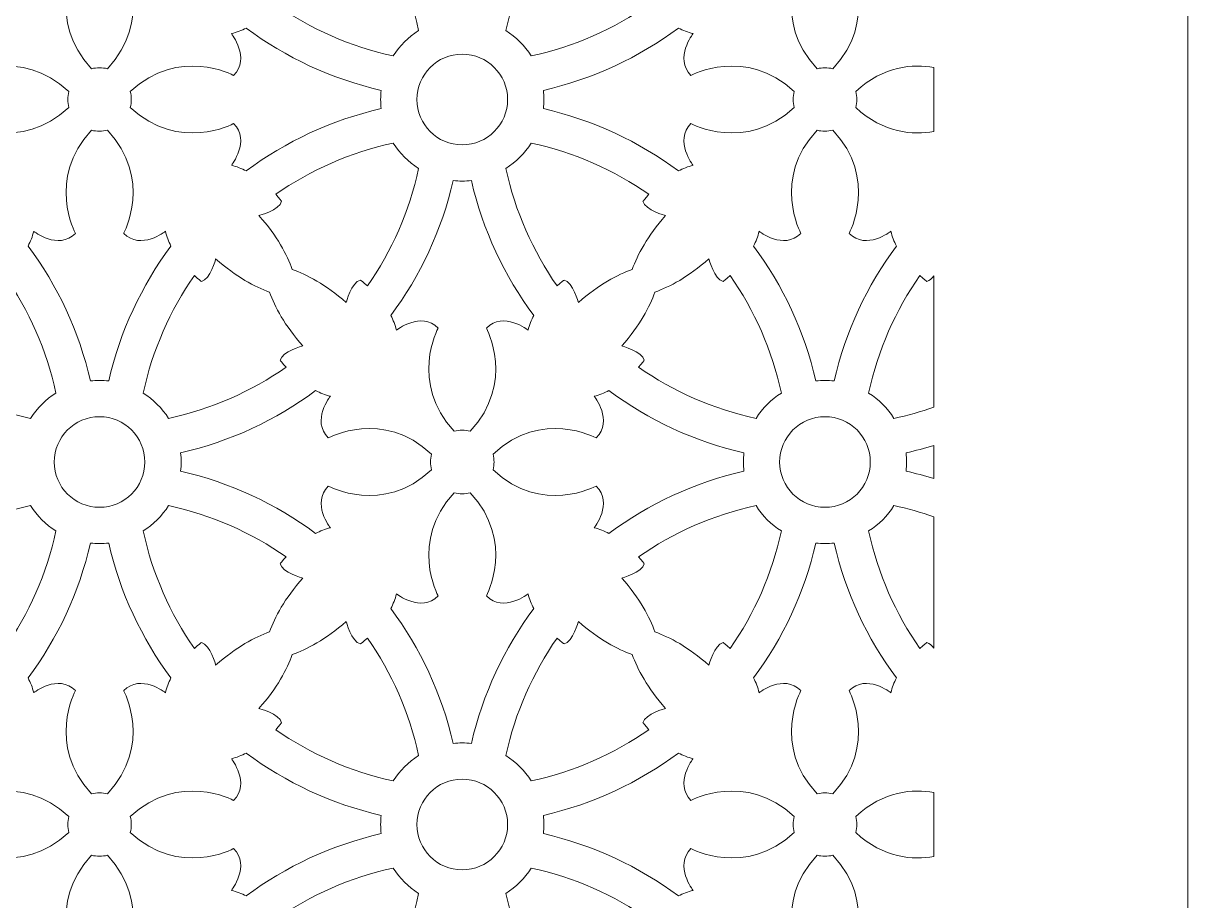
# Model space of a CAD drawing. Header units: centimetres. Extents: x -9.3 to 7.4, y -14.2 to 13.8.
# Drawn here: x 3.287 to 7.376, y -0.43 to 2.652 of the extents above; entities that cross this region are included whole.
import ezdxf

# ---------------------------------------------------------------- set-up
doc = ezdxf.new("R2010")
doc.units = ezdxf.units.CM
doc.header["$MEASUREMENT"] = 0
doc.layers.add('layer 1', color=7, linetype='Continuous')

msp = doc.modelspace()

# ---------------------------------------------------------------- linework, layer by layer
at = {"layer": 'layer 1', "color": 242, "lineweight": 9}
for points, knots in [([(7.37552, 13.84713), (4.82831, 13.84713), (2.28109, 13.84713), (-0.26612, 13.84713), (-0.26612, 13.84713), (-0.26612, 5.33379), (-0.26612, -3.17955), (-0.26612, -11.69289), (-0.26612, -11.69289), (-0.26609, -11.69289), (-0.26607, -11.69289), (-0.26605, -11.69289), (-0.26605, -11.69289), (-0.26605, -12.51932), (-0.26605, -13.34575), (-0.26605, -14.17218), (-0.26605, -14.17218), (0.03112, -14.17218), (0.32829, -14.17218), (0.62547, -14.17218), (0.62547, -14.17218), (0.62547, -14.04482), (0.62547, -13.91746), (0.62547, -13.79009), (0.62547, -13.79009), (0.93981, -13.79009), (1.25416, -13.79009), (1.56851, -13.79009), (1.56851, -13.79009), (1.56851, -13.54122), (1.56851, -13.29235), (1.56851, -13.04347), (1.56851, -13.04347), (1.69568, -13.04094), (1.82285, -13.0384), (1.95002, -13.03586), (1.95002, -13.03586), (1.97261, -13.10026), (2.0022, -13.1561), (2.05134, -13.20539), (2.05134, -13.20539), (2.09946, -13.25366), (2.14918, -13.28349), (2.20758, -13.29707), (2.20758, -13.29707), (2.28487, -13.31504), (2.3665, -13.30722), (2.42855, -13.25309), (2.42855, -13.25309), (2.48859, -13.20069), (2.52323, -13.11678), (2.53568, -13.03673), (2.53568, -13.03673), (2.57121, -13.04032), (2.60143, -13.03949), (2.62993, -13.03541), (2.62993, -13.03541), (2.77215, -13.01506), (2.83933, -12.92507), (2.85133, -12.78937), (2.85133, -12.78937), (2.85428, -12.75611), (2.85193, -12.72328), (2.84137, -12.69438), (2.84137, -12.69438), (2.84361, -12.69494), (2.84584, -12.6955), (2.84807, -12.69605), (2.84807, -12.69605), (2.89827, -12.71341), (2.94845, -12.73076), (2.99864, -12.74811), (2.99864, -12.74811), (3.02875, -13.05564), (3.26623, -13.29507), (3.55473, -13.29507), (3.55473, -13.29507), (3.84323, -13.29507), (4.08071, -13.05564), (4.11083, -12.74811), (4.11083, -12.74811), (4.16101, -12.73076), (4.2112, -12.71341), (4.26138, -12.69605), (4.26138, -12.69605), (4.26362, -12.6955), (4.26586, -12.69494), (4.26808, -12.69438), (4.26808, -12.69438), (4.25752, -12.72328), (4.25518, -12.75611), (4.25812, -12.78937), (4.25812, -12.78937), (4.27013, -12.92507), (4.33731, -13.01506), (4.47953, -13.03541), (4.47953, -13.03541), (4.50803, -13.03949), (4.53825, -13.04032), (4.57378, -13.03673), (4.57378, -13.03673), (4.58622, -13.11678), (4.62087, -13.20069), (4.68092, -13.25309), (4.68092, -13.25309), (4.74297, -13.30722), (4.82459, -13.31504), (4.90189, -13.29707), (4.90189, -13.29707), (4.96028, -13.28349), (5.01001, -13.25366), (5.05812, -13.20539), (5.05812, -13.20539), (5.10726, -13.1561), (5.13685, -13.10026), (5.15944, -13.03586), (5.15944, -13.03586), (5.28661, -13.0384), (5.41378, -13.04094), (5.54095, -13.04347), (5.54095, -13.04347), (5.54095, -13.29235), (5.54095, -13.54122), (5.54095, -13.79009), (5.54095, -13.79009), (5.8553, -13.79009), (6.16965, -13.79009), (6.48399, -13.79009), (6.48399, -13.79009), (6.48399, -13.91746), (6.48399, -14.04482), (6.48399, -14.17218), (6.48399, -14.17218), (6.78116, -14.17218), (7.07834, -14.17218), (7.37552, -14.17218), (7.37552, -14.17218), (7.37552, -13.34575), (7.37552, -12.51932), (7.37552, -11.69289), (7.37552, -11.69289), (7.37552, -3.17955), (7.37552, 5.33379), (7.37552, 13.84713)], [0, 0, 0, 0, 0.027027, 0.027027, 0.027027, 0.027027, 0.0540541, 0.0540541, 0.0540541, 0.0540541, 0.0810811, 0.0810811, 0.0810811, 0.0810811, 0.1081081, 0.1081081, 0.1081081, 0.1081081, 0.1351351, 0.1351351, 0.1351351, 0.1351351, 0.1621622, 0.1621622, 0.1621622, 0.1621622, 0.1891892, 0.1891892, 0.1891892, 0.1891892, 0.2162162, 0.2162162, 0.2162162, 0.2162162, 0.2432432, 0.2432432, 0.2432432, 0.2432432, 0.2702703, 0.2702703, 0.2702703, 0.2702703, 0.2972973, 0.2972973, 0.2972973, 0.2972973, 0.3243243, 0.3243243, 0.3243243, 0.3243243, 0.3513514, 0.3513514, 0.3513514, 0.3513514, 0.3783784, 0.3783784, 0.3783784, 0.3783784, 0.4054054, 0.4054054, 0.4054054, 0.4054054, 0.4324324, 0.4324324, 0.4324324, 0.4324324, 0.4594595, 0.4594595, 0.4594595, 0.4594595, 0.4864865, 0.4864865, 0.4864865, 0.4864865, 0.5135135, 0.5135135, 0.5135135, 0.5135135, 0.5405405, 0.5405405, 0.5405405, 0.5405405, 0.5675676, 0.5675676, 0.5675676, 0.5675676, 0.5945946, 0.5945946, 0.5945946, 0.5945946, 0.6216216, 0.6216216, 0.6216216, 0.6216216, 0.6486486, 0.6486486, 0.6486486, 0.6486486, 0.6756757, 0.6756757, 0.6756757, 0.6756757, 0.7027027, 0.7027027, 0.7027027, 0.7027027, 0.7297297, 0.7297297, 0.7297297, 0.7297297, 0.7567568, 0.7567568, 0.7567568, 0.7567568, 0.7837838, 0.7837838, 0.7837838, 0.7837838, 0.8108108, 0.8108108, 0.8108108, 0.8108108, 0.8378378, 0.8378378, 0.8378378, 0.8378378, 0.8648649, 0.8648649, 0.8648649, 0.8648649, 0.8918919, 0.8918919, 0.8918919, 0.8918919, 0.9189189, 0.9189189, 0.9189189, 0.9189189, 0.9459459, 0.9459459, 0.9459459, 0.9459459, 1, 1, 1, 1]), ([(3.55469, 3.37173), (3.54385, 3.37173), (3.53315, 3.37235), (3.52263, 3.37352), (3.52263, 3.37352), (3.48278, 3.1992), (3.40714, 3.03852), (3.30389, 2.89956), (3.30389, 2.89956), (3.31224, 2.88334), (3.31911, 2.86603), (3.32341, 2.84787), (3.32341, 2.84787), (3.32341, 2.84787), (3.40954, 2.91566), (3.47003, 2.85518), (3.47003, 2.85518), (3.47003, 2.85518), (3.36657, 2.66396), (3.52684, 2.49265), (3.52684, 2.49265), (3.54511, 2.49734), (3.56431, 2.49734), (3.58258, 2.49265), (3.58258, 2.49265), (3.74283, 2.66397), (3.63939, 2.85518), (3.63939, 2.85518), (3.63939, 2.85518), (3.69986, 2.91566), (3.786, 2.84787), (3.786, 2.84787), (3.786, 2.84787), (3.7903, 2.86603), (3.79716, 2.88336), (3.80551, 2.89957), (3.80551, 2.89957), (3.70227, 3.03852), (3.62661, 3.1992), (3.58678, 3.37352), (3.58678, 3.37352), (3.57624, 3.37235), (3.56554, 3.37173), (3.55469, 3.37173)], [0, 0, 0, 0, 0.0833333, 0.0833333, 0.0833333, 0.0833333, 0.1666667, 0.1666667, 0.1666667, 0.1666667, 0.25, 0.25, 0.25, 0.25, 0.3333333, 0.3333333, 0.3333333, 0.3333333, 0.4166667, 0.4166667, 0.4166667, 0.4166667, 0.5, 0.5, 0.5, 0.5, 0.5833333, 0.5833333, 0.5833333, 0.5833333, 0.6666667, 0.6666667, 0.6666667, 0.6666667, 0.75, 0.75, 0.75, 0.75, 0.8333333, 0.8333333, 0.8333333, 0.8333333, 1, 1, 1, 1]), ([(6.10192, 3.37173), (6.11276, 3.37173), (6.12344, 3.37235), (6.13399, 3.37352), (6.13399, 3.37352), (6.17382, 3.1992), (6.24947, 3.03852), (6.35272, 2.89957), (6.35272, 2.89957), (6.34437, 2.88336), (6.3375, 2.86603), (6.3332, 2.84787), (6.3332, 2.84787), (6.3332, 2.84787), (6.24707, 2.91566), (6.18659, 2.85518), (6.18659, 2.85518), (6.18659, 2.85518), (6.29004, 2.66397), (6.12978, 2.49265), (6.12978, 2.49265), (6.11152, 2.49734), (6.09231, 2.49734), (6.07406, 2.49265), (6.07406, 2.49265), (5.91378, 2.66396), (6.01723, 2.85518), (6.01723, 2.85518), (6.01723, 2.85518), (5.95675, 2.91566), (5.87061, 2.84787), (5.87061, 2.84787), (5.87061, 2.84787), (5.86631, 2.86603), (5.85946, 2.88334), (5.8511, 2.89956), (5.8511, 2.89956), (5.95434, 3.03852), (6.03, 3.1992), (6.06983, 3.37352), (6.06983, 3.37352), (6.08037, 3.37235), (6.09106, 3.37173), (6.10192, 3.37173)], [0, 0, 0, 0, 0.0833333, 0.0833333, 0.0833333, 0.0833333, 0.1666667, 0.1666667, 0.1666667, 0.1666667, 0.25, 0.25, 0.25, 0.25, 0.3333333, 0.3333333, 0.3333333, 0.3333333, 0.4166667, 0.4166667, 0.4166667, 0.4166667, 0.5, 0.5, 0.5, 0.5, 0.5833333, 0.5833333, 0.5833333, 0.5833333, 0.6666667, 0.6666667, 0.6666667, 0.6666667, 0.75, 0.75, 0.75, 0.75, 0.8333333, 0.8333333, 0.8333333, 0.8333333, 1, 1, 1, 1]), ([(4.5861, 2.53784), (4.60883, 2.57369), (4.6393, 2.60418), (4.67517, 2.62691), (4.67517, 2.62691), (4.6427, 2.7777), (4.58058, 2.91746), (4.4952, 3.03978), (4.4952, 3.03978), (4.48063, 3.02656), (4.47056, 3.01918), (4.47056, 3.01918), (4.47056, 3.01918), (4.4394, 3.02651), (4.42064, 3.09842), (4.42064, 3.09842), (4.42064, 3.09842), (4.34857, 3.03439), (4.28231, 3.00004), (4.23137, 2.98162), (4.23137, 2.98162), (4.21295, 2.93066), (4.1786, 2.86443), (4.11455, 2.79236), (4.11455, 2.79236), (4.11455, 2.79236), (4.18648, 2.77359), (4.19381, 2.74243), (4.19381, 2.74243), (4.19381, 2.74243), (4.18643, 2.73236), (4.17321, 2.71779), (4.17321, 2.71779), (4.29554, 2.63241), (4.43531, 2.57029), (4.5861, 2.53784)], [0, 0, 0, 0, 0.1, 0.1, 0.1, 0.1, 0.2, 0.2, 0.2, 0.2, 0.3, 0.3, 0.3, 0.3, 0.4, 0.4, 0.4, 0.4, 0.5, 0.5, 0.5, 0.5, 0.6, 0.6, 0.6, 0.6, 0.7, 0.7, 0.7, 0.7, 0.8, 0.8, 0.8, 0.8, 1, 1, 1, 1]), ([(5.07052, 2.53784), (5.04778, 2.57369), (5.01731, 2.60418), (4.98145, 2.62691), (4.98145, 2.62691), (5.01391, 2.7777), (5.07604, 2.91746), (5.16142, 3.03978), (5.16142, 3.03978), (5.17597, 3.02656), (5.18605, 3.01918), (5.18605, 3.01918), (5.18605, 3.01918), (5.21721, 3.02651), (5.23599, 3.09842), (5.23599, 3.09842), (5.23599, 3.09842), (5.30804, 3.03439), (5.3743, 3.00004), (5.42526, 2.98162), (5.42526, 2.98162), (5.44367, 2.93066), (5.478, 2.86443), (5.54205, 2.79236), (5.54205, 2.79236), (5.54205, 2.79236), (5.47013, 2.77359), (5.4628, 2.74243), (5.4628, 2.74243), (5.4628, 2.74243), (5.47017, 2.73236), (5.4834, 2.71779), (5.4834, 2.71779), (5.36107, 2.63241), (5.2213, 2.57029), (5.07052, 2.53784)], [0, 0, 0, 0, 0.1, 0.1, 0.1, 0.1, 0.2, 0.2, 0.2, 0.2, 0.3, 0.3, 0.3, 0.3, 0.4, 0.4, 0.4, 0.4, 0.5, 0.5, 0.5, 0.5, 0.6, 0.6, 0.6, 0.6, 0.7, 0.7, 0.7, 0.7, 0.8, 0.8, 0.8, 0.8, 1, 1, 1, 1]), ([(3.03982, 2.6355), (2.90088, 2.53223), (2.74019, 2.45657), (2.56586, 2.41674), (2.56586, 2.41674), (2.56702, 2.40622), (2.56766, 2.39553), (2.56766, 2.38468), (2.56766, 2.38468), (2.56766, 2.37384), (2.56702, 2.36315), (2.56586, 2.35262), (2.56586, 2.35262), (2.74019, 2.31279), (2.90087, 2.23713), (3.03982, 2.13387), (3.03982, 2.13387), (3.05603, 2.14222), (3.07337, 2.1491), (3.09153, 2.15338), (3.09153, 2.15338), (3.09153, 2.15338), (3.02371, 2.23953), (3.08421, 2.30001), (3.08421, 2.30001), (3.08421, 2.30001), (3.27543, 2.19655), (3.44672, 2.35682), (3.44672, 2.35682), (3.44204, 2.37507), (3.44204, 2.3943), (3.44672, 2.41255), (3.44672, 2.41255), (3.27541, 2.57283), (3.08421, 2.46937), (3.08421, 2.46937), (3.08421, 2.46937), (3.02371, 2.52985), (3.09153, 2.61598), (3.09153, 2.61598), (3.09153, 2.61598), (3.07337, 2.62028), (3.05603, 2.62714), (3.03982, 2.6355)], [0, 0, 0, 0, 0.0833333, 0.0833333, 0.0833333, 0.0833333, 0.1666667, 0.1666667, 0.1666667, 0.1666667, 0.25, 0.25, 0.25, 0.25, 0.3333333, 0.3333333, 0.3333333, 0.3333333, 0.4166667, 0.4166667, 0.4166667, 0.4166667, 0.5, 0.5, 0.5, 0.5, 0.5833333, 0.5833333, 0.5833333, 0.5833333, 0.6666667, 0.6666667, 0.6666667, 0.6666667, 0.75, 0.75, 0.75, 0.75, 0.8333333, 0.8333333, 0.8333333, 0.8333333, 1, 1, 1, 1]), ([(4.06958, 2.13387), (4.20852, 2.23715), (4.36921, 2.31279), (4.54354, 2.35262), (4.54354, 2.35262), (4.54236, 2.36315), (4.54174, 2.37384), (4.54174, 2.38468), (4.54174, 2.38468), (4.54174, 2.39553), (4.54236, 2.40622), (4.54354, 2.41674), (4.54354, 2.41674), (4.36921, 2.45657), (4.20852, 2.53223), (4.06958, 2.6355), (4.06958, 2.6355), (4.05338, 2.62714), (4.03604, 2.62028), (4.01788, 2.61598), (4.01788, 2.61598), (4.01788, 2.61598), (4.08567, 2.52985), (4.0252, 2.46937), (4.0252, 2.46937), (4.0252, 2.46937), (3.83399, 2.5728), (3.66269, 2.41254), (3.66269, 2.41254), (3.66737, 2.39427), (3.66736, 2.37509), (3.66267, 2.35682), (3.66267, 2.35682), (3.83399, 2.19655), (4.0252, 2.30001), (4.0252, 2.30001), (4.0252, 2.30001), (4.08567, 2.23953), (4.01788, 2.15338), (4.01788, 2.15338), (4.01788, 2.15338), (4.03604, 2.1491), (4.05338, 2.14222), (4.06958, 2.13387)], [0, 0, 0, 0, 0.0833333, 0.0833333, 0.0833333, 0.0833333, 0.1666667, 0.1666667, 0.1666667, 0.1666667, 0.25, 0.25, 0.25, 0.25, 0.3333333, 0.3333333, 0.3333333, 0.3333333, 0.4166667, 0.4166667, 0.4166667, 0.4166667, 0.5, 0.5, 0.5, 0.5, 0.5833333, 0.5833333, 0.5833333, 0.5833333, 0.6666667, 0.6666667, 0.6666667, 0.6666667, 0.75, 0.75, 0.75, 0.75, 0.8333333, 0.8333333, 0.8333333, 0.8333333, 1, 1, 1, 1]), ([(5.58703, 2.13387), (5.44808, 2.23713), (5.2874, 2.31279), (5.11306, 2.35262), (5.11306, 2.35262), (5.11425, 2.36315), (5.11487, 2.37384), (5.11487, 2.38468), (5.11487, 2.38468), (5.11487, 2.39553), (5.11425, 2.40622), (5.11306, 2.41674), (5.11306, 2.41674), (5.2874, 2.45657), (5.44809, 2.53223), (5.58703, 2.6355), (5.58703, 2.6355), (5.60324, 2.62714), (5.62057, 2.62028), (5.63873, 2.61598), (5.63873, 2.61598), (5.63873, 2.61598), (5.57093, 2.52985), (5.63141, 2.46937), (5.63141, 2.46937), (5.63141, 2.46937), (5.82261, 2.57283), (5.99395, 2.41255), (5.99395, 2.41255), (5.98926, 2.3943), (5.98925, 2.37507), (5.99395, 2.35682), (5.99395, 2.35682), (5.82263, 2.19655), (5.63141, 2.30001), (5.63141, 2.30001), (5.63141, 2.30001), (5.57093, 2.23953), (5.63873, 2.15338), (5.63873, 2.15338), (5.63873, 2.15338), (5.62057, 2.1491), (5.60324, 2.14222), (5.58703, 2.13387)], [0, 0, 0, 0, 0.0833333, 0.0833333, 0.0833333, 0.0833333, 0.1666667, 0.1666667, 0.1666667, 0.1666667, 0.25, 0.25, 0.25, 0.25, 0.3333333, 0.3333333, 0.3333333, 0.3333333, 0.4166667, 0.4166667, 0.4166667, 0.4166667, 0.5, 0.5, 0.5, 0.5, 0.5833333, 0.5833333, 0.5833333, 0.5833333, 0.6666667, 0.6666667, 0.6666667, 0.6666667, 0.75, 0.75, 0.75, 0.75, 0.8333333, 0.8333333, 0.8333333, 0.8333333, 1, 1, 1, 1]), ([(4.8283, 2.22549), (4.91623, 2.22549), (4.9875, 2.29677), (4.9875, 2.38468), (4.9875, 2.38468), (4.9875, 2.47259), (4.91623, 2.54388), (4.8283, 2.54388), (4.8283, 2.54388), (4.7404, 2.54388), (4.6691, 2.47259), (4.6691, 2.38468), (4.6691, 2.38468), (4.6691, 2.29677), (4.7404, 2.22549), (4.8283, 2.22549)], [0, 0, 0, 0, 0.2, 0.2, 0.2, 0.2, 0.4, 0.4, 0.4, 0.4, 0.6, 0.6, 0.6, 0.6, 1, 1, 1, 1]), ([(6.484, 2.27197), (6.484, 2.34712), (6.484, 2.42226), (6.484, 2.49741), (6.484, 2.49741), (6.4125, 2.5096), (6.30794, 2.50427), (6.2099, 2.41254), (6.2099, 2.41254), (6.21459, 2.39427), (6.21456, 2.37509), (6.20987, 2.35682), (6.20987, 2.35682), (6.30794, 2.26509), (6.41248, 2.25977), (6.484, 2.27197)], [0, 0, 0, 0, 0.2, 0.2, 0.2, 0.2, 0.4, 0.4, 0.4, 0.4, 0.6, 0.6, 0.6, 0.6, 1, 1, 1, 1]), ([(3.30389, 1.86979), (3.40716, 1.73086), (3.48278, 1.57016), (3.52263, 1.39584), (3.52263, 1.39584), (3.53315, 1.397), (3.54385, 1.39764), (3.55469, 1.39764), (3.55469, 1.39764), (3.56554, 1.39764), (3.57624, 1.397), (3.58678, 1.39584), (3.58678, 1.39584), (3.62661, 1.57016), (3.70227, 1.73083), (3.80551, 1.86979), (3.80551, 1.86979), (3.79716, 1.88601), (3.7903, 1.90334), (3.786, 1.92151), (3.786, 1.92151), (3.786, 1.92151), (3.69986, 1.8537), (3.63939, 1.91418), (3.63939, 1.91418), (3.63939, 1.91418), (3.74284, 2.1054), (3.58256, 2.27671), (3.58256, 2.27671), (3.5643, 2.27202), (3.54511, 2.272), (3.52684, 2.2767), (3.52684, 2.2767), (3.36658, 2.10537), (3.47002, 1.91418), (3.47002, 1.91418), (3.47002, 1.91418), (3.40954, 1.8537), (3.32341, 1.92151), (3.32341, 1.92151), (3.32341, 1.92151), (3.31911, 1.90334), (3.31224, 1.88601), (3.30389, 1.86979)], [0, 0, 0, 0, 0.0833333, 0.0833333, 0.0833333, 0.0833333, 0.1666667, 0.1666667, 0.1666667, 0.1666667, 0.25, 0.25, 0.25, 0.25, 0.3333333, 0.3333333, 0.3333333, 0.3333333, 0.4166667, 0.4166667, 0.4166667, 0.4166667, 0.5, 0.5, 0.5, 0.5, 0.5833333, 0.5833333, 0.5833333, 0.5833333, 0.6666667, 0.6666667, 0.6666667, 0.6666667, 0.75, 0.75, 0.75, 0.75, 0.8333333, 0.8333333, 0.8333333, 0.8333333, 1, 1, 1, 1]), ([(6.35272, 1.86979), (6.24947, 1.73083), (6.17382, 1.57016), (6.13399, 1.39584), (6.13399, 1.39584), (6.12344, 1.397), (6.11276, 1.39764), (6.10192, 1.39764), (6.10192, 1.39764), (6.09106, 1.39764), (6.08037, 1.397), (6.06983, 1.39584), (6.06983, 1.39584), (6.03, 1.57016), (5.95436, 1.73086), (5.8511, 1.86979), (5.8511, 1.86979), (5.85946, 1.88601), (5.86631, 1.90334), (5.87061, 1.92151), (5.87061, 1.92151), (5.87061, 1.92151), (5.95675, 1.8537), (6.01722, 1.91418), (6.01722, 1.91418), (6.01722, 1.91418), (5.9138, 2.10537), (6.07405, 2.2767), (6.07405, 2.2767), (6.09231, 2.272), (6.11151, 2.27202), (6.12978, 2.27671), (6.12978, 2.27671), (6.29005, 2.1054), (6.18661, 1.91418), (6.18661, 1.91418), (6.18661, 1.91418), (6.24707, 1.8537), (6.3332, 1.92151), (6.3332, 1.92151), (6.3332, 1.92151), (6.3375, 1.90334), (6.34437, 1.88601), (6.35272, 1.86979)], [0, 0, 0, 0, 0.0833333, 0.0833333, 0.0833333, 0.0833333, 0.1666667, 0.1666667, 0.1666667, 0.1666667, 0.25, 0.25, 0.25, 0.25, 0.3333333, 0.3333333, 0.3333333, 0.3333333, 0.4166667, 0.4166667, 0.4166667, 0.4166667, 0.5, 0.5, 0.5, 0.5, 0.5833333, 0.5833333, 0.5833333, 0.5833333, 0.6666667, 0.6666667, 0.6666667, 0.6666667, 0.75, 0.75, 0.75, 0.75, 0.8333333, 0.8333333, 0.8333333, 0.8333333, 1, 1, 1, 1]), ([(4.5861, 2.23154), (4.60883, 2.19566), (4.6393, 2.16518), (4.67517, 2.14245), (4.67517, 2.14245), (4.6427, 1.99168), (4.58058, 1.8519), (4.4952, 1.72957), (4.4952, 1.72957), (4.48063, 1.7428), (4.47056, 1.75018), (4.47056, 1.75018), (4.47056, 1.75018), (4.4394, 1.74287), (4.42064, 1.67094), (4.42064, 1.67094), (4.42064, 1.67094), (4.34857, 1.73499), (4.28232, 1.76932), (4.23137, 1.78773), (4.23137, 1.78773), (4.21295, 1.83869), (4.1786, 1.90495), (4.11455, 1.977), (4.11455, 1.977), (4.11455, 1.977), (4.18648, 1.99577), (4.19381, 2.02692), (4.19381, 2.02692), (4.19381, 2.02692), (4.18643, 2.037), (4.17321, 2.05156), (4.17321, 2.05156), (4.29554, 2.13695), (4.43531, 2.19907), (4.5861, 2.23154)], [0, 0, 0, 0, 0.1, 0.1, 0.1, 0.1, 0.2, 0.2, 0.2, 0.2, 0.3, 0.3, 0.3, 0.3, 0.4, 0.4, 0.4, 0.4, 0.5, 0.5, 0.5, 0.5, 0.6, 0.6, 0.6, 0.6, 0.7, 0.7, 0.7, 0.7, 0.8, 0.8, 0.8, 0.8, 1, 1, 1, 1]), ([(5.07052, 2.23154), (5.04778, 2.19566), (5.01731, 2.16518), (4.98145, 2.14245), (4.98145, 2.14245), (5.01391, 1.99168), (5.07604, 1.8519), (5.16142, 1.72957), (5.16142, 1.72957), (5.17597, 1.7428), (5.18605, 1.75018), (5.18605, 1.75018), (5.18605, 1.75018), (5.21721, 1.74287), (5.23599, 1.67094), (5.23599, 1.67094), (5.23599, 1.67094), (5.30804, 1.73498), (5.3743, 1.76932), (5.42526, 1.78773), (5.42526, 1.78773), (5.44367, 1.83869), (5.478, 1.90495), (5.54205, 1.977), (5.54205, 1.977), (5.54205, 1.977), (5.47013, 1.99577), (5.4628, 2.02692), (5.4628, 2.02692), (5.4628, 2.02692), (5.47017, 2.037), (5.4834, 2.05156), (5.4834, 2.05156), (5.36107, 2.13695), (5.2213, 2.19909), (5.07052, 2.23154)], [0, 0, 0, 0, 0.1, 0.1, 0.1, 0.1, 0.2, 0.2, 0.2, 0.2, 0.3, 0.3, 0.3, 0.3, 0.4, 0.4, 0.4, 0.4, 0.5, 0.5, 0.5, 0.5, 0.6, 0.6, 0.6, 0.6, 0.7, 0.7, 0.7, 0.7, 0.8, 0.8, 0.8, 0.8, 1, 1, 1, 1]), ([(5.07911, 1.62595), (4.97584, 1.76489), (4.90019, 1.92559), (4.86035, 2.09991), (4.86035, 2.09991), (4.84983, 2.09875), (4.83914, 2.09813), (4.8283, 2.09813), (4.8283, 2.09813), (4.81747, 2.09813), (4.80678, 2.09875), (4.79626, 2.09991), (4.79626, 2.09991), (4.75642, 1.92559), (4.68077, 1.76489), (4.57752, 1.62595), (4.57752, 1.62595), (4.58585, 1.60974), (4.59271, 1.59242), (4.597, 1.57425), (4.597, 1.57425), (4.597, 1.57425), (4.68315, 1.64206), (4.74362, 1.58158), (4.74362, 1.58158), (4.74362, 1.58158), (4.64017, 1.39036), (4.80043, 1.21904), (4.80043, 1.21904), (4.8187, 1.22375), (4.8379, 1.22375), (4.85616, 1.21905), (4.85616, 1.21905), (5.01644, 1.39036), (4.91297, 1.58158), (4.91297, 1.58158), (4.91297, 1.58158), (4.97346, 1.64206), (5.0596, 1.57425), (5.0596, 1.57425), (5.0596, 1.57425), (5.06389, 1.59242), (5.07076, 1.60974), (5.07911, 1.62595)], [0, 0, 0, 0, 0.0833333, 0.0833333, 0.0833333, 0.0833333, 0.1666667, 0.1666667, 0.1666667, 0.1666667, 0.25, 0.25, 0.25, 0.25, 0.3333333, 0.3333333, 0.3333333, 0.3333333, 0.4166667, 0.4166667, 0.4166667, 0.4166667, 0.5, 0.5, 0.5, 0.5, 0.5833333, 0.5833333, 0.5833333, 0.5833333, 0.6666667, 0.6666667, 0.6666667, 0.6666667, 0.75, 0.75, 0.75, 0.75, 0.8333333, 0.8333333, 0.8333333, 0.8333333, 1, 1, 1, 1]), ([(2.8996, 1.44418), (3.02194, 1.35881), (3.16169, 1.29669), (3.31249, 1.26424), (3.31249, 1.26424), (3.3352, 1.30009), (3.36567, 1.33056), (3.40153, 1.35328), (3.40153, 1.35328), (3.36908, 1.50407), (3.30696, 1.64383), (3.22158, 1.76618), (3.22158, 1.76618), (3.20702, 1.75294), (3.19694, 1.74557), (3.19694, 1.74557), (3.19694, 1.74557), (3.16579, 1.7529), (3.14702, 1.82482), (3.14702, 1.82482), (3.14702, 1.82482), (3.07497, 1.76077), (3.0087, 1.72643), (2.95776, 1.70803), (2.95776, 1.70803), (2.93934, 1.65707), (2.905, 1.59082), (2.84096, 1.51876), (2.84096, 1.51876), (2.84096, 1.51876), (2.91287, 1.49999), (2.92021, 1.46884), (2.92021, 1.46884), (2.92021, 1.46884), (2.91284, 1.45875), (2.8996, 1.44418)], [0, 0, 0, 0, 0.1, 0.1, 0.1, 0.1, 0.2, 0.2, 0.2, 0.2, 0.3, 0.3, 0.3, 0.3, 0.4, 0.4, 0.4, 0.4, 0.5, 0.5, 0.5, 0.5, 0.6, 0.6, 0.6, 0.6, 0.7, 0.7, 0.7, 0.7, 0.8, 0.8, 0.8, 0.8, 1, 1, 1, 1]), ([(4.2098, 1.44418), (4.08748, 1.35881), (3.94771, 1.29669), (3.79691, 1.26424), (3.79691, 1.26424), (3.77418, 1.30009), (3.74371, 1.33056), (3.70787, 1.35328), (3.70787, 1.35328), (3.74032, 1.50407), (3.80244, 1.64383), (3.88782, 1.76618), (3.88782, 1.76618), (3.90238, 1.75294), (3.91245, 1.74557), (3.91245, 1.74557), (3.91245, 1.74557), (3.94361, 1.7529), (3.96237, 1.82482), (3.96237, 1.82482), (3.96237, 1.82482), (4.03444, 1.76077), (4.1007, 1.72643), (4.15164, 1.70803), (4.15164, 1.70803), (4.17006, 1.65707), (4.20439, 1.59082), (4.26844, 1.51876), (4.26844, 1.51876), (4.26844, 1.51876), (4.19653, 1.49999), (4.1892, 1.46884), (4.1892, 1.46884), (4.1892, 1.46884), (4.19658, 1.45875), (4.2098, 1.44418)], [0, 0, 0, 0, 0.1, 0.1, 0.1, 0.1, 0.2, 0.2, 0.2, 0.2, 0.3, 0.3, 0.3, 0.3, 0.4, 0.4, 0.4, 0.4, 0.5, 0.5, 0.5, 0.5, 0.6, 0.6, 0.6, 0.6, 0.7, 0.7, 0.7, 0.7, 0.8, 0.8, 0.8, 0.8, 1, 1, 1, 1]), ([(5.44681, 1.44418), (5.56914, 1.35881), (5.70892, 1.29669), (5.85969, 1.26424), (5.85969, 1.26424), (5.88242, 1.30009), (5.9129, 1.33056), (5.94874, 1.35328), (5.94874, 1.35328), (5.91628, 1.50407), (5.85417, 1.64383), (5.76879, 1.76618), (5.76879, 1.76618), (5.75422, 1.75294), (5.74416, 1.74557), (5.74416, 1.74557), (5.74416, 1.74557), (5.71301, 1.7529), (5.69422, 1.82482), (5.69422, 1.82482), (5.69422, 1.82482), (5.62217, 1.76077), (5.55592, 1.72643), (5.50497, 1.70803), (5.50497, 1.70803), (5.48656, 1.65707), (5.45221, 1.59082), (5.38816, 1.51876), (5.38816, 1.51876), (5.38816, 1.51876), (5.46009, 1.49999), (5.46741, 1.46884), (5.46741, 1.46884), (5.46741, 1.46884), (5.46004, 1.45875), (5.44681, 1.44418)], [0, 0, 0, 0, 0.1, 0.1, 0.1, 0.1, 0.2, 0.2, 0.2, 0.2, 0.3, 0.3, 0.3, 0.3, 0.4, 0.4, 0.4, 0.4, 0.5, 0.5, 0.5, 0.5, 0.6, 0.6, 0.6, 0.6, 0.7, 0.7, 0.7, 0.7, 0.8, 0.8, 0.8, 0.8, 1, 1, 1, 1]), ([(6.484, 1.30385), (6.484, 1.45778), (6.484, 1.6117), (6.484, 1.76563), (6.484, 1.76563), (6.4771, 1.75563), (6.46892, 1.74776), (6.45966, 1.74557), (6.45966, 1.74557), (6.45966, 1.74557), (6.4496, 1.75294), (6.43504, 1.76618), (6.43504, 1.76618), (6.34966, 1.64383), (6.28753, 1.50407), (6.25508, 1.35328), (6.25508, 1.35328), (6.29094, 1.33056), (6.32141, 1.30009), (6.34412, 1.26424), (6.34412, 1.26424), (6.39191, 1.27453), (6.43861, 1.2878), (6.484, 1.30385)], [0, 0, 0, 0, 0.1428571, 0.1428571, 0.1428571, 0.1428571, 0.2857143, 0.2857143, 0.2857143, 0.2857143, 0.4285714, 0.4285714, 0.4285714, 0.4285714, 0.5714286, 0.5714286, 0.5714286, 0.5714286, 0.7142857, 0.7142857, 0.7142857, 0.7142857, 1, 1, 1, 1]), ([(4.31343, 1.36188), (4.17448, 1.25863), (4.0138, 1.18298), (3.83947, 1.14314), (3.83947, 1.14314), (3.84063, 1.13262), (3.84127, 1.12192), (3.84127, 1.11108), (3.84127, 1.11108), (3.84127, 1.10024), (3.84063, 1.08954), (3.83947, 1.07901), (3.83947, 1.07901), (4.0138, 1.03918), (4.17448, 0.96352), (4.31343, 0.86027), (4.31343, 0.86027), (4.32965, 0.86863), (4.34696, 0.87549), (4.36513, 0.87977), (4.36513, 0.87977), (4.36513, 0.87977), (4.29732, 0.96592), (4.35781, 1.02638), (4.35781, 1.02638), (4.35781, 1.02638), (4.54902, 0.92295), (4.72034, 1.08321), (4.72034, 1.08321), (4.71565, 1.10149), (4.71562, 1.12068), (4.72031, 1.13894), (4.72031, 1.13894), (4.54901, 1.29919), (4.35779, 1.19577), (4.35779, 1.19577), (4.35779, 1.19577), (4.29732, 1.25624), (4.36513, 1.34238), (4.36513, 1.34238), (4.36513, 1.34238), (4.34696, 1.34666), (4.32965, 1.35353), (4.31343, 1.36188)], [0, 0, 0, 0, 0.0833333, 0.0833333, 0.0833333, 0.0833333, 0.1666667, 0.1666667, 0.1666667, 0.1666667, 0.25, 0.25, 0.25, 0.25, 0.3333333, 0.3333333, 0.3333333, 0.3333333, 0.4166667, 0.4166667, 0.4166667, 0.4166667, 0.5, 0.5, 0.5, 0.5, 0.5833333, 0.5833333, 0.5833333, 0.5833333, 0.6666667, 0.6666667, 0.6666667, 0.6666667, 0.75, 0.75, 0.75, 0.75, 0.8333333, 0.8333333, 0.8333333, 0.8333333, 1, 1, 1, 1]), ([(5.34318, 0.86027), (5.48213, 0.96352), (5.64281, 1.03918), (5.81715, 1.07901), (5.81715, 1.07901), (5.81597, 1.08954), (5.81535, 1.10024), (5.81535, 1.11108), (5.81535, 1.11108), (5.81535, 1.12192), (5.81597, 1.13262), (5.81715, 1.14314), (5.81715, 1.14314), (5.64281, 1.18298), (5.48213, 1.25862), (5.34318, 1.36188), (5.34318, 1.36188), (5.32698, 1.35353), (5.30964, 1.34666), (5.29148, 1.34238), (5.29148, 1.34238), (5.29148, 1.34238), (5.35929, 1.25624), (5.29881, 1.19577), (5.29881, 1.19577), (5.29881, 1.19577), (5.1076, 1.29922), (4.93629, 1.13895), (4.93629, 1.13895), (4.94096, 1.12069), (4.94097, 1.10147), (4.93629, 1.08321), (4.93629, 1.08321), (5.10759, 0.92295), (5.29881, 1.02641), (5.29881, 1.02641), (5.29881, 1.02641), (5.35929, 0.96592), (5.29148, 0.87979), (5.29148, 0.87979), (5.29148, 0.87979), (5.30964, 0.87549), (5.32698, 0.86863), (5.34318, 0.86027)], [0, 0, 0, 0, 0.0833333, 0.0833333, 0.0833333, 0.0833333, 0.1666667, 0.1666667, 0.1666667, 0.1666667, 0.25, 0.25, 0.25, 0.25, 0.3333333, 0.3333333, 0.3333333, 0.3333333, 0.4166667, 0.4166667, 0.4166667, 0.4166667, 0.5, 0.5, 0.5, 0.5, 0.5833333, 0.5833333, 0.5833333, 0.5833333, 0.6666667, 0.6666667, 0.6666667, 0.6666667, 0.75, 0.75, 0.75, 0.75, 0.8333333, 0.8333333, 0.8333333, 0.8333333, 1, 1, 1, 1]), ([(3.55469, 0.95188), (3.46678, 0.95188), (3.3955, 1.02317), (3.3955, 1.11108), (3.3955, 1.11108), (3.3955, 1.19898), (3.46678, 1.27028), (3.55469, 1.27028), (3.55469, 1.27028), (3.64261, 1.27028), (3.71391, 1.19898), (3.71391, 1.11108), (3.71391, 1.11108), (3.71391, 1.02317), (3.64261, 0.95188), (3.55469, 0.95188)], [0, 0, 0, 0, 0.2, 0.2, 0.2, 0.2, 0.4, 0.4, 0.4, 0.4, 0.6, 0.6, 0.6, 0.6, 1, 1, 1, 1]), ([(6.10192, 1.27028), (6.18981, 1.27028), (6.26111, 1.19898), (6.26111, 1.11108), (6.26111, 1.11108), (6.26111, 1.02317), (6.18981, 0.95188), (6.10192, 0.95188), (6.10192, 0.95188), (6.01399, 0.95188), (5.9427, 1.02317), (5.9427, 1.11108), (5.9427, 1.11108), (5.9427, 1.19898), (6.01399, 1.27028), (6.10192, 1.27028)], [0, 0, 0, 0, 0.2, 0.2, 0.2, 0.2, 0.4, 0.4, 0.4, 0.4, 0.6, 0.6, 0.6, 0.6, 1, 1, 1, 1]), ([(6.484, 1.05265), (6.484, 1.0916), (6.484, 1.13056), (6.484, 1.1695), (6.484, 1.1695), (6.45207, 1.15948), (6.41962, 1.15068), (6.38667, 1.14314), (6.38667, 1.14314), (6.38784, 1.13262), (6.38847, 1.12192), (6.38847, 1.11108), (6.38847, 1.11108), (6.38847, 1.10024), (6.38784, 1.08954), (6.38667, 1.07901), (6.38667, 1.07901), (6.41962, 1.07149), (6.45207, 1.06268), (6.484, 1.05265)], [0, 0, 0, 0, 0.1666667, 0.1666667, 0.1666667, 0.1666667, 0.3333333, 0.3333333, 0.3333333, 0.3333333, 0.5, 0.5, 0.5, 0.5, 0.6666667, 0.6666667, 0.6666667, 0.6666667, 1, 1, 1, 1]), ([(4.8283, 0.12403), (4.83914, 0.12403), (4.84983, 0.12341), (4.86035, 0.12224), (4.86035, 0.12224), (4.90019, 0.29658), (4.97584, 0.45726), (5.07911, 0.59621), (5.07911, 0.59621), (5.07076, 0.61242), (5.06389, 0.62973), (5.0596, 0.6479), (5.0596, 0.6479), (5.0596, 0.6479), (4.97346, 0.5801), (4.91299, 0.64057), (4.91299, 0.64057), (4.91299, 0.64057), (5.01641, 0.83177), (4.85617, 1.00309), (4.85617, 1.00309), (4.8379, 0.9984), (4.81871, 0.99841), (4.80043, 1.00311), (4.80043, 1.00311), (4.64017, 0.8318), (4.7436, 0.64057), (4.7436, 0.64057), (4.7436, 0.64057), (4.68315, 0.5801), (4.597, 0.6479), (4.597, 0.6479), (4.597, 0.6479), (4.59271, 0.62973), (4.58585, 0.61242), (4.57752, 0.59621), (4.57752, 0.59621), (4.68077, 0.45726), (4.75642, 0.29658), (4.79626, 0.12224), (4.79626, 0.12224), (4.80678, 0.12341), (4.81747, 0.12403), (4.8283, 0.12403)], [0, 0, 0, 0, 0.0833333, 0.0833333, 0.0833333, 0.0833333, 0.1666667, 0.1666667, 0.1666667, 0.1666667, 0.25, 0.25, 0.25, 0.25, 0.3333333, 0.3333333, 0.3333333, 0.3333333, 0.4166667, 0.4166667, 0.4166667, 0.4166667, 0.5, 0.5, 0.5, 0.5, 0.5833333, 0.5833333, 0.5833333, 0.5833333, 0.6666667, 0.6666667, 0.6666667, 0.6666667, 0.75, 0.75, 0.75, 0.75, 0.8333333, 0.8333333, 0.8333333, 0.8333333, 1, 1, 1, 1]), ([(2.89961, 0.77796), (3.02194, 0.86334), (3.16169, 0.92546), (3.31249, 0.95792), (3.31249, 0.95792), (3.3352, 0.92207), (3.36567, 0.8916), (3.40153, 0.86887), (3.40153, 0.86887), (3.36908, 0.71809), (3.30696, 0.57832), (3.22158, 0.45598), (3.22158, 0.45598), (3.20702, 0.46922), (3.19694, 0.47658), (3.19694, 0.47658), (3.19694, 0.47658), (3.16579, 0.46926), (3.14702, 0.39734), (3.14702, 0.39734), (3.14702, 0.39734), (3.07497, 0.46138), (3.0087, 0.49573), (2.95776, 0.51413), (2.95776, 0.51413), (2.93934, 0.56509), (2.905, 0.63134), (2.84096, 0.7034), (2.84096, 0.7034), (2.84096, 0.7034), (2.91287, 0.72217), (2.92021, 0.75332), (2.92021, 0.75332), (2.92021, 0.75332), (2.91284, 0.7634), (2.89961, 0.77796)], [0, 0, 0, 0, 0.1, 0.1, 0.1, 0.1, 0.2, 0.2, 0.2, 0.2, 0.3, 0.3, 0.3, 0.3, 0.4, 0.4, 0.4, 0.4, 0.5, 0.5, 0.5, 0.5, 0.6, 0.6, 0.6, 0.6, 0.7, 0.7, 0.7, 0.7, 0.8, 0.8, 0.8, 0.8, 1, 1, 1, 1]), ([(4.2098, 0.77796), (4.08748, 0.86334), (3.94771, 0.92546), (3.79691, 0.95792), (3.79691, 0.95792), (3.77418, 0.92207), (3.74371, 0.8916), (3.70787, 0.86887), (3.70787, 0.86887), (3.74032, 0.71809), (3.80244, 0.57832), (3.88782, 0.45598), (3.88782, 0.45598), (3.90238, 0.46922), (3.91245, 0.47658), (3.91245, 0.47658), (3.91245, 0.47658), (3.94361, 0.46926), (3.96237, 0.39734), (3.96237, 0.39734), (3.96237, 0.39734), (4.03444, 0.46138), (4.1007, 0.49573), (4.15166, 0.51413), (4.15166, 0.51413), (4.17006, 0.56509), (4.20439, 0.63134), (4.26844, 0.7034), (4.26844, 0.7034), (4.26844, 0.7034), (4.19653, 0.72217), (4.1892, 0.75332), (4.1892, 0.75332), (4.1892, 0.75332), (4.19658, 0.7634), (4.2098, 0.77796)], [0, 0, 0, 0, 0.1, 0.1, 0.1, 0.1, 0.2, 0.2, 0.2, 0.2, 0.3, 0.3, 0.3, 0.3, 0.4, 0.4, 0.4, 0.4, 0.5, 0.5, 0.5, 0.5, 0.6, 0.6, 0.6, 0.6, 0.7, 0.7, 0.7, 0.7, 0.8, 0.8, 0.8, 0.8, 1, 1, 1, 1]), ([(5.44682, 0.77796), (5.56914, 0.86334), (5.70892, 0.92546), (5.85969, 0.95792), (5.85969, 0.95792), (5.88242, 0.92207), (5.9129, 0.8916), (5.94874, 0.86887), (5.94874, 0.86887), (5.91628, 0.71809), (5.85417, 0.57832), (5.76879, 0.45598), (5.76879, 0.45598), (5.75422, 0.46922), (5.74416, 0.47658), (5.74416, 0.47658), (5.74416, 0.47658), (5.71301, 0.46926), (5.69422, 0.39734), (5.69422, 0.39734), (5.69422, 0.39734), (5.62217, 0.46138), (5.55592, 0.49573), (5.50497, 0.51413), (5.50497, 0.51413), (5.48656, 0.56509), (5.45221, 0.63134), (5.38816, 0.7034), (5.38816, 0.7034), (5.38816, 0.7034), (5.46009, 0.72217), (5.46742, 0.75332), (5.46742, 0.75332), (5.46742, 0.75332), (5.46004, 0.7634), (5.44682, 0.77796)], [0, 0, 0, 0, 0.1, 0.1, 0.1, 0.1, 0.2, 0.2, 0.2, 0.2, 0.3, 0.3, 0.3, 0.3, 0.4, 0.4, 0.4, 0.4, 0.5, 0.5, 0.5, 0.5, 0.6, 0.6, 0.6, 0.6, 0.7, 0.7, 0.7, 0.7, 0.8, 0.8, 0.8, 0.8, 1, 1, 1, 1]), ([(6.484, 0.45654), (6.484, 0.61045), (6.484, 0.76439), (6.484, 0.91831), (6.484, 0.91831), (6.43861, 0.93436), (6.39191, 0.94764), (6.34412, 0.95792), (6.34412, 0.95792), (6.32141, 0.92207), (6.29094, 0.8916), (6.25508, 0.86887), (6.25508, 0.86887), (6.28753, 0.71809), (6.34966, 0.57832), (6.43504, 0.45598), (6.43504, 0.45598), (6.4496, 0.46922), (6.45966, 0.47658), (6.45966, 0.47658), (6.45966, 0.47658), (6.46892, 0.47441), (6.4771, 0.46653), (6.484, 0.45654)], [0, 0, 0, 0, 0.1428571, 0.1428571, 0.1428571, 0.1428571, 0.2857143, 0.2857143, 0.2857143, 0.2857143, 0.4285714, 0.4285714, 0.4285714, 0.4285714, 0.5714286, 0.5714286, 0.5714286, 0.5714286, 0.7142857, 0.7142857, 0.7142857, 0.7142857, 1, 1, 1, 1]), ([(3.80551, 0.35236), (3.70227, 0.49131), (3.62661, 0.652), (3.58678, 0.82631), (3.58678, 0.82631), (3.57624, 0.82515), (3.56554, 0.82452), (3.55469, 0.82452), (3.55469, 0.82452), (3.54385, 0.82452), (3.53315, 0.82515), (3.52263, 0.82631), (3.52263, 0.82631), (3.48278, 0.652), (3.40714, 0.49131), (3.30389, 0.35236), (3.30389, 0.35236), (3.31224, 0.33614), (3.31911, 0.31882), (3.32341, 0.30064), (3.32341, 0.30064), (3.32341, 0.30064), (3.40954, 0.36845), (3.47003, 0.30797), (3.47003, 0.30797), (3.47003, 0.30797), (3.36657, 0.11675), (3.52684, -0.05455), (3.52684, -0.05455), (3.54511, -0.04986), (3.56431, -0.04986), (3.58258, -0.05455), (3.58258, -0.05455), (3.74283, 0.11676), (3.63939, 0.30797), (3.63939, 0.30797), (3.63939, 0.30797), (3.69986, 0.36845), (3.786, 0.30064), (3.786, 0.30064), (3.786, 0.30064), (3.7903, 0.31882), (3.79716, 0.33615), (3.80551, 0.35236)], [0, 0, 0, 0, 0.0833333, 0.0833333, 0.0833333, 0.0833333, 0.1666667, 0.1666667, 0.1666667, 0.1666667, 0.25, 0.25, 0.25, 0.25, 0.3333333, 0.3333333, 0.3333333, 0.3333333, 0.4166667, 0.4166667, 0.4166667, 0.4166667, 0.5, 0.5, 0.5, 0.5, 0.5833333, 0.5833333, 0.5833333, 0.5833333, 0.6666667, 0.6666667, 0.6666667, 0.6666667, 0.75, 0.75, 0.75, 0.75, 0.8333333, 0.8333333, 0.8333333, 0.8333333, 1, 1, 1, 1]), ([(6.35272, 0.35236), (6.24947, 0.49131), (6.17382, 0.652), (6.13399, 0.82631), (6.13399, 0.82631), (6.12344, 0.82515), (6.11276, 0.82452), (6.10192, 0.82452), (6.10192, 0.82452), (6.09106, 0.82452), (6.08037, 0.82515), (6.06983, 0.82631), (6.06983, 0.82631), (6.03, 0.652), (5.95434, 0.49131), (5.8511, 0.35236), (5.8511, 0.35236), (5.85946, 0.33614), (5.86631, 0.31882), (5.87061, 0.30064), (5.87061, 0.30064), (5.87061, 0.30064), (5.95675, 0.36845), (6.01723, 0.30797), (6.01723, 0.30797), (6.01723, 0.30797), (5.91378, 0.11675), (6.07406, -0.05455), (6.07406, -0.05455), (6.09231, -0.04986), (6.11152, -0.04986), (6.12978, -0.05455), (6.12978, -0.05455), (6.29004, 0.11676), (6.18659, 0.30797), (6.18659, 0.30797), (6.18659, 0.30797), (6.24707, 0.36845), (6.3332, 0.30064), (6.3332, 0.30064), (6.3332, 0.30064), (6.3375, 0.31882), (6.34437, 0.33615), (6.35272, 0.35236)], [0, 0, 0, 0, 0.0833333, 0.0833333, 0.0833333, 0.0833333, 0.1666667, 0.1666667, 0.1666667, 0.1666667, 0.25, 0.25, 0.25, 0.25, 0.3333333, 0.3333333, 0.3333333, 0.3333333, 0.4166667, 0.4166667, 0.4166667, 0.4166667, 0.5, 0.5, 0.5, 0.5, 0.5833333, 0.5833333, 0.5833333, 0.5833333, 0.6666667, 0.6666667, 0.6666667, 0.6666667, 0.75, 0.75, 0.75, 0.75, 0.8333333, 0.8333333, 0.8333333, 0.8333333, 1, 1, 1, 1]), ([(4.5861, -0.00937), (4.60883, 0.02649), (4.6393, 0.05697), (4.67517, 0.0797), (4.67517, 0.0797), (4.6427, 0.23048), (4.58058, 0.37023), (4.4952, 0.49258), (4.4952, 0.49258), (4.48063, 0.47935), (4.47056, 0.47198), (4.47056, 0.47198), (4.47056, 0.47198), (4.4394, 0.47929), (4.42064, 0.55122), (4.42064, 0.55122), (4.42064, 0.55122), (4.34857, 0.48717), (4.28231, 0.45283), (4.23137, 0.43442), (4.23137, 0.43442), (4.21295, 0.38346), (4.1786, 0.3172), (4.11455, 0.24515), (4.11455, 0.24515), (4.11455, 0.24515), (4.18648, 0.22639), (4.19381, 0.19523), (4.19381, 0.19523), (4.19381, 0.19523), (4.18643, 0.18515), (4.17321, 0.17058), (4.17321, 0.17058), (4.29554, 0.0852), (4.43531, 0.02309), (4.5861, -0.00937)], [0, 0, 0, 0, 0.1, 0.1, 0.1, 0.1, 0.2, 0.2, 0.2, 0.2, 0.3, 0.3, 0.3, 0.3, 0.4, 0.4, 0.4, 0.4, 0.5, 0.5, 0.5, 0.5, 0.6, 0.6, 0.6, 0.6, 0.7, 0.7, 0.7, 0.7, 0.8, 0.8, 0.8, 0.8, 1, 1, 1, 1]), ([(5.07052, -0.00937), (5.04778, 0.02649), (5.01731, 0.05697), (4.98145, 0.0797), (4.98145, 0.0797), (5.01391, 0.23048), (5.07604, 0.37023), (5.16142, 0.49258), (5.16142, 0.49258), (5.17597, 0.47935), (5.18605, 0.47197), (5.18605, 0.47197), (5.18605, 0.47197), (5.21721, 0.47929), (5.23599, 0.55122), (5.23599, 0.55122), (5.23599, 0.55122), (5.30804, 0.48717), (5.3743, 0.45283), (5.42526, 0.43442), (5.42526, 0.43442), (5.44367, 0.38346), (5.478, 0.3172), (5.54205, 0.24515), (5.54205, 0.24515), (5.54205, 0.24515), (5.47013, 0.22639), (5.4628, 0.19523), (5.4628, 0.19523), (5.4628, 0.19523), (5.47017, 0.18514), (5.4834, 0.17058), (5.4834, 0.17058), (5.36107, 0.0852), (5.2213, 0.02309), (5.07052, -0.00937)], [0, 0, 0, 0, 0.1, 0.1, 0.1, 0.1, 0.2, 0.2, 0.2, 0.2, 0.3, 0.3, 0.3, 0.3, 0.4, 0.4, 0.4, 0.4, 0.5, 0.5, 0.5, 0.5, 0.6, 0.6, 0.6, 0.6, 0.7, 0.7, 0.7, 0.7, 0.8, 0.8, 0.8, 0.8, 1, 1, 1, 1]), ([(2.56766, -0.16253), (2.56766, -0.17337), (2.56702, -0.18407), (2.56586, -0.19458), (2.56586, -0.19458), (2.74019, -0.23443), (2.90087, -0.31008), (3.03982, -0.41333), (3.03982, -0.41333), (3.05603, -0.40498), (3.07337, -0.39813), (3.09153, -0.39383), (3.09153, -0.39383), (3.09153, -0.39383), (3.02371, -0.30769), (3.08421, -0.2472), (3.08421, -0.2472), (3.08421, -0.2472), (3.27543, -0.35066), (3.44672, -0.19039), (3.44672, -0.19039), (3.44204, -0.17213), (3.44204, -0.15291), (3.44672, -0.13465), (3.44672, -0.13465), (3.27541, 0.02561), (3.08421, -0.07784), (3.08421, -0.07784), (3.08421, -0.07784), (3.02371, -0.01736), (3.09153, 0.06878), (3.09153, 0.06878), (3.09153, 0.06878), (3.07337, 0.07306), (3.05603, 0.07993), (3.03982, 0.08829), (3.03982, 0.08829), (2.90088, -0.01499), (2.74019, -0.09063), (2.56586, -0.13047), (2.56586, -0.13047), (2.56702, -0.14099), (2.56766, -0.15169), (2.56766, -0.16253)], [0, 0, 0, 0, 0.0833333, 0.0833333, 0.0833333, 0.0833333, 0.1666667, 0.1666667, 0.1666667, 0.1666667, 0.25, 0.25, 0.25, 0.25, 0.3333333, 0.3333333, 0.3333333, 0.3333333, 0.4166667, 0.4166667, 0.4166667, 0.4166667, 0.5, 0.5, 0.5, 0.5, 0.5833333, 0.5833333, 0.5833333, 0.5833333, 0.6666667, 0.6666667, 0.6666667, 0.6666667, 0.75, 0.75, 0.75, 0.75, 0.8333333, 0.8333333, 0.8333333, 0.8333333, 1, 1, 1, 1]), ([(4.06958, -0.41333), (4.20852, -0.31007), (4.36921, -0.23443), (4.54354, -0.19458), (4.54354, -0.19458), (4.54236, -0.18407), (4.54174, -0.17337), (4.54174, -0.16253), (4.54174, -0.16253), (4.54174, -0.15169), (4.54236, -0.14099), (4.54354, -0.13047), (4.54354, -0.13047), (4.36921, -0.09063), (4.20852, -0.01499), (4.06958, 0.08829), (4.06958, 0.08829), (4.05338, 0.07993), (4.03604, 0.07306), (4.01788, 0.06878), (4.01788, 0.06878), (4.01788, 0.06878), (4.08567, -0.01736), (4.0252, -0.07784), (4.0252, -0.07784), (4.0252, -0.07784), (3.83399, 0.02559), (3.66269, -0.13468), (3.66269, -0.13468), (3.66737, -0.15294), (3.66736, -0.17213), (3.66267, -0.1904), (3.66267, -0.1904), (3.83399, -0.35066), (4.0252, -0.24721), (4.0252, -0.24721), (4.0252, -0.24721), (4.08567, -0.30769), (4.01788, -0.39383), (4.01788, -0.39383), (4.01788, -0.39383), (4.03604, -0.39813), (4.05338, -0.40498), (4.06958, -0.41333)], [0, 0, 0, 0, 0.0833333, 0.0833333, 0.0833333, 0.0833333, 0.1666667, 0.1666667, 0.1666667, 0.1666667, 0.25, 0.25, 0.25, 0.25, 0.3333333, 0.3333333, 0.3333333, 0.3333333, 0.4166667, 0.4166667, 0.4166667, 0.4166667, 0.5, 0.5, 0.5, 0.5, 0.5833333, 0.5833333, 0.5833333, 0.5833333, 0.6666667, 0.6666667, 0.6666667, 0.6666667, 0.75, 0.75, 0.75, 0.75, 0.8333333, 0.8333333, 0.8333333, 0.8333333, 1, 1, 1, 1]), ([(5.11487, -0.16253), (5.11487, -0.17337), (5.11425, -0.18407), (5.11306, -0.19458), (5.11306, -0.19458), (5.2874, -0.23443), (5.44808, -0.31008), (5.58703, -0.41333), (5.58703, -0.41333), (5.60324, -0.40498), (5.62057, -0.39813), (5.63873, -0.39383), (5.63873, -0.39383), (5.63873, -0.39383), (5.57093, -0.30769), (5.63141, -0.2472), (5.63141, -0.2472), (5.63141, -0.2472), (5.82263, -0.35066), (5.99395, -0.19039), (5.99395, -0.19039), (5.98925, -0.17213), (5.98926, -0.15291), (5.99395, -0.13465), (5.99395, -0.13465), (5.82261, 0.02561), (5.63141, -0.07784), (5.63141, -0.07784), (5.63141, -0.07784), (5.57093, -0.01736), (5.63873, 0.06878), (5.63873, 0.06878), (5.63873, 0.06878), (5.62057, 0.07306), (5.60324, 0.07993), (5.58703, 0.08829), (5.58703, 0.08829), (5.44809, -0.01499), (5.2874, -0.09063), (5.11306, -0.13047), (5.11306, -0.13047), (5.11425, -0.14099), (5.11487, -0.15169), (5.11487, -0.16253)], [0, 0, 0, 0, 0.0833333, 0.0833333, 0.0833333, 0.0833333, 0.1666667, 0.1666667, 0.1666667, 0.1666667, 0.25, 0.25, 0.25, 0.25, 0.3333333, 0.3333333, 0.3333333, 0.3333333, 0.4166667, 0.4166667, 0.4166667, 0.4166667, 0.5, 0.5, 0.5, 0.5, 0.5833333, 0.5833333, 0.5833333, 0.5833333, 0.6666667, 0.6666667, 0.6666667, 0.6666667, 0.75, 0.75, 0.75, 0.75, 0.8333333, 0.8333333, 0.8333333, 0.8333333, 1, 1, 1, 1]), ([(4.6691, -0.16253), (4.6691, -0.25044), (4.7404, -0.32173), (4.8283, -0.32173), (4.8283, -0.32173), (4.91623, -0.32173), (4.9875, -0.25044), (4.9875, -0.16253), (4.9875, -0.16253), (4.9875, -0.07461), (4.91623, -0.00332), (4.8283, -0.00332), (4.8283, -0.00332), (4.7404, -0.00332), (4.6691, -0.07461), (4.6691, -0.16253)], [0, 0, 0, 0, 0.2, 0.2, 0.2, 0.2, 0.4, 0.4, 0.4, 0.4, 0.6, 0.6, 0.6, 0.6, 1, 1, 1, 1]), ([(6.484, -0.27524), (6.484, -0.2001), (6.484, -0.12495), (6.484, -0.04981), (6.484, -0.04981), (6.4125, -0.0376), (6.30794, -0.04295), (6.2099, -0.13468), (6.2099, -0.13468), (6.21459, -0.15294), (6.21456, -0.17213), (6.20987, -0.1904), (6.20987, -0.1904), (6.30794, -0.28213), (6.41248, -0.28745), (6.484, -0.27524)], [0, 0, 0, 0, 0.2, 0.2, 0.2, 0.2, 0.4, 0.4, 0.4, 0.4, 0.6, 0.6, 0.6, 0.6, 1, 1, 1, 1]), ([(3.30389, -0.67742), (3.40716, -0.81636), (3.48278, -0.97705), (3.52263, -1.15136), (3.52263, -1.15136), (3.53315, -1.15019), (3.54385, -1.14957), (3.55469, -1.14957), (3.55469, -1.14957), (3.56554, -1.14957), (3.57624, -1.15019), (3.58678, -1.15136), (3.58678, -1.15136), (3.62661, -0.97705), (3.70227, -0.81637), (3.80551, -0.67742), (3.80551, -0.67742), (3.79716, -0.6612), (3.7903, -0.64387), (3.786, -0.6257), (3.786, -0.6257), (3.786, -0.6257), (3.69986, -0.69351), (3.63939, -0.63303), (3.63939, -0.63303), (3.63939, -0.63303), (3.74284, -0.4418), (3.58256, -0.2705), (3.58256, -0.2705), (3.5643, -0.27519), (3.54511, -0.27521), (3.52684, -0.27051), (3.52684, -0.27051), (3.36658, -0.44183), (3.47002, -0.63303), (3.47002, -0.63303), (3.47002, -0.63303), (3.40954, -0.69351), (3.32341, -0.6257), (3.32341, -0.6257), (3.32341, -0.6257), (3.31911, -0.64387), (3.31224, -0.6612), (3.30389, -0.67742)], [0, 0, 0, 0, 0.0833333, 0.0833333, 0.0833333, 0.0833333, 0.1666667, 0.1666667, 0.1666667, 0.1666667, 0.25, 0.25, 0.25, 0.25, 0.3333333, 0.3333333, 0.3333333, 0.3333333, 0.4166667, 0.4166667, 0.4166667, 0.4166667, 0.5, 0.5, 0.5, 0.5, 0.5833333, 0.5833333, 0.5833333, 0.5833333, 0.6666667, 0.6666667, 0.6666667, 0.6666667, 0.75, 0.75, 0.75, 0.75, 0.8333333, 0.8333333, 0.8333333, 0.8333333, 1, 1, 1, 1]), ([(5.8511, -0.67742), (5.95436, -0.81636), (6.03, -0.97705), (6.06983, -1.15136), (6.06983, -1.15136), (6.08037, -1.15019), (6.09106, -1.14957), (6.10192, -1.14957), (6.10192, -1.14957), (6.11276, -1.14957), (6.12344, -1.15019), (6.13399, -1.15136), (6.13399, -1.15136), (6.17382, -0.97705), (6.24947, -0.81637), (6.35272, -0.67742), (6.35272, -0.67742), (6.34437, -0.6612), (6.3375, -0.64387), (6.3332, -0.6257), (6.3332, -0.6257), (6.3332, -0.6257), (6.24707, -0.69351), (6.18661, -0.63303), (6.18661, -0.63303), (6.18661, -0.63303), (6.29005, -0.4418), (6.12978, -0.2705), (6.12978, -0.2705), (6.11151, -0.27519), (6.09231, -0.27521), (6.07405, -0.27051), (6.07405, -0.27051), (5.9138, -0.44183), (6.01722, -0.63303), (6.01722, -0.63303), (6.01722, -0.63303), (5.95675, -0.69351), (5.87061, -0.6257), (5.87061, -0.6257), (5.87061, -0.6257), (5.86631, -0.64387), (5.85946, -0.6612), (5.8511, -0.67742)], [0, 0, 0, 0, 0.0833333, 0.0833333, 0.0833333, 0.0833333, 0.1666667, 0.1666667, 0.1666667, 0.1666667, 0.25, 0.25, 0.25, 0.25, 0.3333333, 0.3333333, 0.3333333, 0.3333333, 0.4166667, 0.4166667, 0.4166667, 0.4166667, 0.5, 0.5, 0.5, 0.5, 0.5833333, 0.5833333, 0.5833333, 0.5833333, 0.6666667, 0.6666667, 0.6666667, 0.6666667, 0.75, 0.75, 0.75, 0.75, 0.8333333, 0.8333333, 0.8333333, 0.8333333, 1, 1, 1, 1]), ([(4.5861, -0.31568), (4.60883, -0.35154), (4.6393, -0.38202), (4.67517, -0.40475), (4.67517, -0.40475), (4.6427, -0.55554), (4.58058, -0.6953), (4.4952, -0.81764), (4.4952, -0.81764), (4.48063, -0.80441), (4.47056, -0.79703), (4.47056, -0.79703), (4.47056, -0.79703), (4.4394, -0.80436), (4.42064, -0.87628), (4.42064, -0.87628), (4.42064, -0.87628), (4.34857, -0.81222), (4.28232, -0.77788), (4.23137, -0.75948), (4.23137, -0.75948), (4.21295, -0.70852), (4.1786, -0.64225), (4.11455, -0.5702), (4.11455, -0.5702), (4.11455, -0.5702), (4.18648, -0.55144), (4.19381, -0.52028), (4.19381, -0.52028), (4.19381, -0.52028), (4.18643, -0.5102), (4.17321, -0.49565), (4.17321, -0.49565), (4.29554, -0.41025), (4.43531, -0.34814), (4.5861, -0.31568)], [0, 0, 0, 0, 0.1, 0.1, 0.1, 0.1, 0.2, 0.2, 0.2, 0.2, 0.3, 0.3, 0.3, 0.3, 0.4, 0.4, 0.4, 0.4, 0.5, 0.5, 0.5, 0.5, 0.6, 0.6, 0.6, 0.6, 0.7, 0.7, 0.7, 0.7, 0.8, 0.8, 0.8, 0.8, 1, 1, 1, 1]), ([(5.07052, -0.31568), (5.04778, -0.35154), (5.01731, -0.38202), (4.98145, -0.40475), (4.98145, -0.40475), (5.01391, -0.55554), (5.07604, -0.6953), (5.16142, -0.81764), (5.16142, -0.81764), (5.17597, -0.80441), (5.18605, -0.79703), (5.18605, -0.79703), (5.18605, -0.79703), (5.21721, -0.80436), (5.23599, -0.87628), (5.23599, -0.87628), (5.23599, -0.87628), (5.30804, -0.81222), (5.3743, -0.77788), (5.42526, -0.75948), (5.42526, -0.75948), (5.44367, -0.70852), (5.478, -0.64225), (5.54205, -0.5702), (5.54205, -0.5702), (5.54205, -0.5702), (5.47013, -0.55144), (5.4628, -0.52028), (5.4628, -0.52028), (5.4628, -0.52028), (5.47017, -0.5102), (5.4834, -0.49565), (5.4834, -0.49565), (5.36107, -0.41025), (5.2213, -0.34814), (5.07052, -0.31568)], [0, 0, 0, 0, 0.1, 0.1, 0.1, 0.1, 0.2, 0.2, 0.2, 0.2, 0.3, 0.3, 0.3, 0.3, 0.4, 0.4, 0.4, 0.4, 0.5, 0.5, 0.5, 0.5, 0.6, 0.6, 0.6, 0.6, 0.7, 0.7, 0.7, 0.7, 0.8, 0.8, 0.8, 0.8, 1, 1, 1, 1])]:
    msp.add_open_spline(points, degree=3, knots=knots, dxfattribs=at)

doc.saveas('drawing.dxf')
